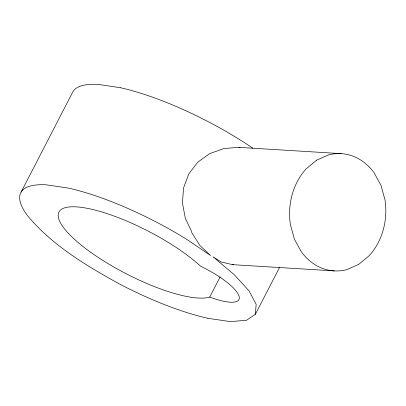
<?xml version="1.0" encoding="UTF-8"?>
<svg xmlns="http://www.w3.org/2000/svg" width="406" height="406" viewBox="0 0 406 406"><rect width="100%" height="100%" fill="white"/><g stroke="black" fill="none" stroke-linecap="round" stroke-linejoin="round"><path stroke-width="0.61" d="M207.887 318.304L230.334 321.618L246.523 320.283L255.318 314.371L256.166 304.307L248.929 290.732L234.16 274.613L213.028 256.79L221.26 262.012L232.582 264.661L334.26 270.893M21.122 192.053L72.958 91.629A131.96 35.931 27.3 0 1 97.953 84.387L120.389 87.696M209.745 297.06A44.528 12.124 27.3 0 0 239.058 296.192A44.528 12.124 27.3 0 0 200.645 266.245A88.087 23.984 27.3 0 0 79.754 207.172A88.087 23.984 27.3 0 0 93.695 254.379A88.087 23.984 27.3 0 0 209.745 297.06L220.169 276.862M255.318 314.371L279.643 267.244M232.582 264.661L233.643 264.539M341.142 153.635L238.855 147.363L224.046 148.505L209.75 153.585L197.732 162.202L188.81 173.885L183.583 187.795L182.411 202.934L185.349 218.337L191.079 230.385L191.921 232.907L199.975 245.564L210.618 255.521L186.516 239.22A132.275 36.017 27.3 0 0 68.558 188.12L46.111 184.806A131.96 35.931 27.3 0 0 27.537 215.693C52.303 245.447 86.158 265.585 119.633 284.088A132.036 35.951 27.3 0 0 207.877 318.299M238.855 147.363L240.078 147.622M120.415 87.716A132.168 35.987 27.3 0 1 252.852 148.2M316.68 160.142L306.185 168.85A58.829 48.162 -86.5 0 0 290.427 224.782L294.431 239.195L301.318 251.781A58.834 48.162 -86.5 0 0 346.8 269.63L358.721 264.387L369.232 255.648A58.779 48.121 -86.5 0 0 384.959 199.752L380.965 185.339L374.083 172.753A58.829 48.162 -86.5 0 0 328.596 154.904L316.68 160.142"/></g></svg>
